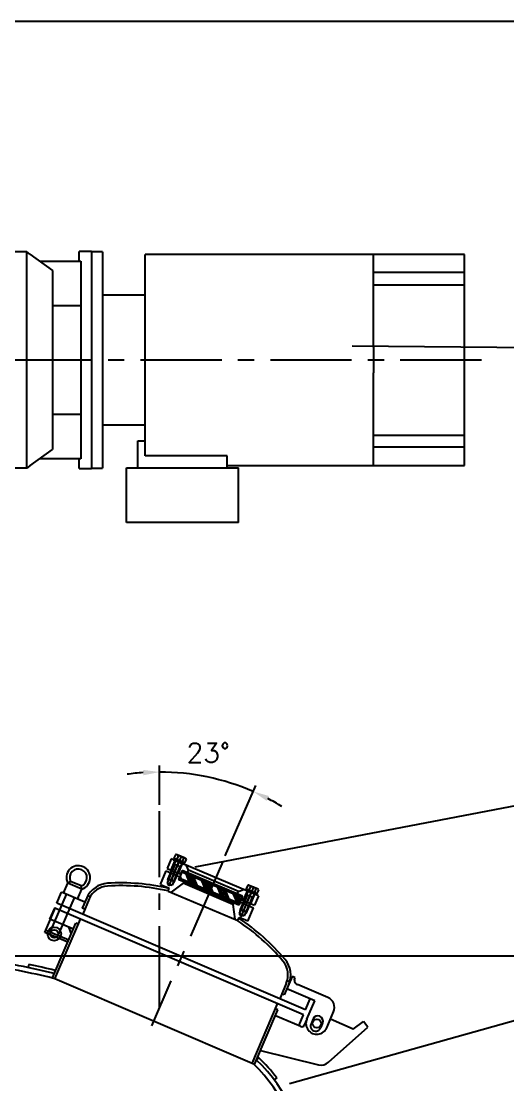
# Model space of a CAD drawing. Extents: x -25020 to 76207, y -43768 to 84651.
# Drawn here: x 2412 to 3311, y 5179 to 7142 of the extents above; entities that cross this region are included whole.
import ezdxf

# ---------------------------------------------------------------- set-up
doc = ezdxf.new("R2010")
doc.units = 0
doc.header["$LTSCALE"] = 120
doc.header["$MEASUREMENT"] = 0
for name, pattern in [('CADRA_SOLID', [0]), ('CENTER', [2, 1.25, -0.25, 0.25, -0.25]), ('HIDDEN', [0.375, 0.25, -0.125])]:
    doc.linetypes.add(name, pattern=pattern)
doc.layers.get('0').update_dxf_attribs({"linetype": 'CONTINUOUS'})
doc.layers.get('DEFPOINTS').update_dxf_attribs({"linetype": 'CONTINUOUS'})
for name, color, linetype in [('2', 2, 'HIDDEN'), ('3', 3, 'CADRA_SOLID'), ('4', 130, 'CONTINUOUS'), ('CEN', 1, 'CENTER'), ('CENTER', 1, 'CENTER'), ('DIM', 4, 'CONTINUOUS'), ('HIDDEN', 2, 'HIDDEN'), ('L1', 1, 'CENTER'), ('L3', 3, 'CONTINUOUS'), ('REV', 7, 'CONTINUOUS'), ('치수선', 4, 'CONTINUOUS')]:
    doc.layers.add(name, color=color, linetype=linetype)
doc.styles.get("Standard").update_dxf_attribs({"font": 'romans.shx'})
doc.dimstyles.get("Standard").update_dxf_attribs({"dimscale": 12, "dimtxt": 3, "dimasz": 2.5, "dimexe": 1, "dimexo": 1, "dimgap": 1, "dimtad": 1, "dimdec": 1, "dimzin": 0, "dimdsep": 46, "dimtxsty": 'Standard', "dimcen": 1, "dimclrd": 256, "dimclre": 256, "dimclrt": 256, "dimadec": 0, "dimazin": 0, "dimtfac": 1, "dimtdec": 1, "dimtmove": 1, "dimatfit": 3, "dimfxl": 1, "dimtolj": 1, "dimtzin": 0, "dimlwe": -1, "dimarcsym": 0})

# ---------------------------------------------------------------- blocks, each defined once
blk = doc.blocks.new('*D39')
at = {"layer": 'DEFPOINTS', "color": 0, "linetype": 'Continuous', "lineweight": 0, "transparency": 16777216}
for p in [(2785, 5740.4), (2667.9, 5684), (2784.6, 5591), (2667.9, 5322.1), (2653.2, 5288.1)]:
    blk.add_point(p, dxfattribs=at)
at = {"layer": '치수선', "linetype": 'Continuous', "transparency": 16777216}
for p, q in [((2667.9, 5696), (2667.9, 5768.4)), ((2789.4, 5602), (2845.6, 5731.6))]:
    blk.add_line(p, q, dxfattribs=at)
at = {"layer": '치수선', "linetype": 'Continuous', "lineweight": -2, "transparency": 16777216}
for start, end in [(93.9583, 97.9165), (66.5468, 90), (58.6303, 62.5885)]:
    blk.add_arc((2667.9, 5322.1), 434.3, start, end, dxfattribs=at)
at = {"layer": '치수선', "linetype": 'Continuous', "lineweight": 0, "transparency": 16777216}
for points in [[(2637.8, 5760.4), (2638.1, 5750.4), (2667.9, 5756.4)], [(2865.8, 5703.2), (2870, 5712.2), (2840.8, 5720.6)]]:
    blk.add_solid(points, dxfattribs=at)
at = {"layer": '치수선', "linetype": 'Continuous', "lineweight": -2, "transparency": 16777216, "insert": (2758, 5792), "char_height": 36, "attachment_point": 5}
blk.add_mtext('\\A1;23%%D', dxfattribs=at)

msp = doc.modelspace()

# ---------------------------------------------------------------- hatches: boundary and pattern name
at = {"layer": 'DIM', "lineweight": -2}
h = msp.add_hatch(color=256, dxfattribs=at)
h.paths.add_polyline_path([(2804.66, 5514.84), (2805.82, 5517.6), (2815.03, 5513.71), (2813.87, 5510.95)])
h.paths.add_polyline_path([(2713.72, 5556.56), (2712.55, 5553.8), (2703.34, 5557.69), (2704.51, 5560.45)])
h = msp.add_hatch(color=256, dxfattribs=at)
h.paths.add_polyline_path([(2810.5, 5528.66), (2811.67, 5531.42), (2820.88, 5527.52), (2819.71, 5524.76)])
h.paths.add_polyline_path([(2719.57, 5570.37), (2718.4, 5567.61), (2709.19, 5571.51), (2710.36, 5574.27)])

# ---------------------------------------------------------------- linework, layer by layer
at = {"color": 7, "linetype": 'Continuous', "lineweight": -2}
for p, q in [((2422.47, 6717.11), (2302.47, 6717.11)), ((2422.47, 6317.11), (2422.47, 6717.11)), ((2428.47, 6712.75), (2422.47, 6717.11)), ((2542.47, 6717.14), (2519.47, 6717.14)), ((2519.47, 6699.61), (2519.47, 6717.14)), ((2542.47, 6717.14), (2542.47, 6517.11)), ((2562.47, 6717.11), (2542.47, 6717.11)), ((2562.47, 6717.11), (2562.47, 6517.11)), ((2428.47, 6712.75), (2470.47, 6682.2)), ((2446.53, 6699.61), (2522.47, 6699.61)), ((2522.47, 6699.61), (2522.47, 6617.11)), ((3063.47, 6712.11), (2641.47, 6712.11)), ((2641.47, 6340.42), (2641.47, 6712.11)), ((3063.47, 6712.11), (3063.47, 6710.67)), ((3231.47, 6711.6), (3063.47, 6711.6)), ((3063.47, 6679), (3063.47, 6710.67)), ((3231.47, 6679), (3231.47, 6711.6)), ((2470.47, 6682.2), (2470.47, 6352.02)), ((3063.47, 6679), (3231.47, 6679)), ((3063.47, 6655.75), (3063.47, 6679)), ((3231.47, 6655.75), (3231.47, 6679)), ((2641.47, 6637.11), (2562.47, 6637.11)), ((3063.47, 6540.71), (3063.47, 6655.75)), ((3063.47, 6655.75), (3231.47, 6655.75)), ((3231.47, 6378.48), (3231.47, 6655.75)), ((2522.47, 6617.11), (2470.47, 6617.11)), ((2522.47, 6617.11), (2522.47, 6417.11)), ((3063.47, 6540.71), (3063.47, 6493.52)), ((2542.47, 6517.11), (2542.47, 6317.09)), ((2562.47, 6517.11), (2562.47, 6317.11)), ((3063.47, 6378.48), (3063.47, 6493.52)), ((2470.47, 6417.11), (2522.47, 6417.11)), ((2522.47, 6417.11), (2522.47, 6334.61)), ((2562.47, 6397.11), (2641.47, 6397.11)), ((2627.97, 6318.11), (2627.97, 6368.11)), ((2627.97, 6368.11), (2641.47, 6368.11)), ((3063.47, 6356.77), (3063.47, 6378.48)), ((3063.47, 6378.48), (3231.47, 6378.48)), ((3231.47, 6356.77), (3231.47, 6378.48)), ((2428.47, 6321.48), (2470.47, 6352.02)), ((3063.47, 6356.77), (3231.47, 6356.77)), ((3063.47, 6323.56), (3063.47, 6356.77)), ((3231.47, 6322.62), (3231.47, 6356.77)), ((2522.47, 6334.61), (2446.53, 6334.61)), ((2519.47, 6317.09), (2519.47, 6334.61)), ((2792.97, 6340.42), (2641.47, 6340.42)), ((2792.97, 6318.11), (2792.97, 6340.42)), ((2792.97, 6322.11), (3063.47, 6322.11)), ((3063.47, 6323.56), (3063.47, 6322.11)), ((3063.47, 6322.62), (3231.47, 6322.62)), ((2422.47, 6317.11), (2302.47, 6317.11)), ((2428.47, 6321.48), (2422.47, 6317.11)), ((2519.47, 6317.09), (2542.47, 6317.09)), ((2542.47, 6317.11), (2562.47, 6317.11)), ((2606.97, 6318.11), (2813.97, 6318.11)), ((2606.97, 6217.11), (2606.97, 6318.11)), ((2813.97, 6217.11), (2813.97, 6318.11)), ((2813.97, 6217.11), (2606.97, 6217.11))]:
    msp.add_line(p, q, dxfattribs=at)
at = {"color": 1, "linetype": 'CENTER', "lineweight": -2}
msp.add_line((2784.59, 5590.97), (2653.19, 5288.11), dxfattribs=at)
at = {"linetype": 'Continuous', "lineweight": -2}
for p, q in [((2490.5, 5532.95), (2498.39, 5551.36)), ((2498.39, 5551.36), (2503.49, 5554.59)), ((2524.13, 5540.34), (2498.39, 5551.36)), ((2522.94, 5546.25), (2503.49, 5554.59)), ((2516.24, 5521.93), (2524.13, 5540.34)), ((2524.13, 5540.34), (2522.94, 5546.25)), ((2478.16, 5514.31), (2486.83, 5534.53)), ((2530.03, 5516.02), (2486.83, 5534.53)), ((2530.03, 5516.02), (2486.83, 5534.53)), ((2533.44, 5523.99), (2525.3, 5504.99)), ((2538.04, 5522.02), (2525.96, 5493.83)), ((2535.83, 5528.76), (2540.47, 5526.78)), ((2456.16, 5460.41), (2475.85, 5506.37)), ((2465.56, 5484.89), (2474.23, 5505.11)), ((2933.83, 5308.23), (2474.23, 5505.11)), ((2937.77, 5317.42), (2478.16, 5514.31)), ((2529.9, 5503.02), (2525.3, 5504.99)), ((2529.9, 5503.02), (2525.3, 5504.99)), ((2508.76, 5466.38), (2465.56, 5484.89)), ((2474.77, 5374.33), (2522.02, 5484.64)), ((2498.45, 5442.3), (2456.16, 5460.41)), ((2500.1, 5446.16), (2456.9, 5464.67)), ((2470.17, 5376.3), (2513.49, 5477.41)), ((2499.57, 5470.32), (2504.83, 5457.19)), ((2518.09, 5475.44), (2513.49, 5477.41)), ((2426.29, 5401.26), (2425.06, 5395.38)), ((2473.63, 5384.37), (2475.06, 5390.2)), ((2843.37, 5216.43), (2470.17, 5376.3)), ((2843.37, 5216.43), (2470.17, 5376.3)), ((2902.05, 5366.09), (2889.97, 5337.89)), ((2902.05, 5366.09), (2893.91, 5347.09)), ((2913.07, 5379.13), (2898.5, 5345.12)), ((2908.45, 5369.14), (2903.81, 5371.13)), ((2917.67, 5377.16), (2913.07, 5379.13)), ((2917.67, 5377.16), (2917.67, 5377.16)), ((2978.99, 5340.01), (2922.92, 5364.03)), ((2898.5, 5345.12), (2893.91, 5347.09)), ((2898.5, 5345.12), (2893.91, 5347.09)), ((2954.7, 5334.1), (2903.23, 5356.15)), ((2838.78, 5218.4), (2886.03, 5328.7)), ((2937.77, 5317.42), (2946.43, 5337.64)), ((2940.13, 5300.09), (2954.7, 5334.1)), ((2843.37, 5216.43), (2886.69, 5317.54)), ((2928.84, 5286.43), (2881.96, 5306.51)), ((2886.69, 5317.54), (2882.09, 5319.51)), ((2925.17, 5288), (2933.83, 5308.23)), ((2976.9, 5284.33), (2989.5, 5313.75)), ((2940.13, 5300.09), (2935.41, 5289.06)), ((2951.75, 5300.55), (2947.82, 5291.36)), ((2969.22, 5293.07), (2965.28, 5283.87)), ((2979.96, 5220.51), (3052.72, 5285.58)), ((3025.88, 5281.85), (2983.6, 5299.96)), ((3025.88, 5281.85), (3044.88, 5296.06)), ((3052.72, 5285.58), (3044.88, 5296.06)), ((2846.92, 5224.72), (2851.04, 5229.08)), ((2854.4, 5242.17), (2961.9, 5215.98)), ((2884.45, 5191.63), (2879.64, 5188.04))]:
    msp.add_line(p, q, dxfattribs=at)
for centre, radius in [((2473.44, 5457.58), 7.5), ((2958.52, 5292.21), 8)]:
    msp.add_circle(centre, radius, dxfattribs=at)
for centre, radius, start, end in [((2517.94, 5561.45), 22, 286.33161, 207.28921), ((2517.94, 5561.45), 16, 288.22003, 205.40079), ((2574.44, 5506.43), 44.6, 93.6034, 156.81041), ((2574.44, 5506.43), 39.6, 93.6034, 156.81041), ((2596.53, 5155.73), 396, 76.99123, 93.6034), ((2596.53, 5155.73), 391, 77.11935, 93.6034), ((2596.53, 5155.73), 391, 40.01742, 56.50147), ((2596.53, 5155.73), 396, 40.01742, 56.62792), ((2127.47, 3969.92), 1456.2, 76.24814, 81.51363), ((2127.47, 3969.92), 1447.2, 76.22489, 81.46046), ((2127.47, 3969.92), 1462.2, 76.24814, 78.20775), ((2865.65, 5381.68), 39.6, 336.81041, 40.01742), ((2865.65, 5381.68), 44.6, 336.81041, 40.01742), ((2926.86, 5373.22), 10, 156.81041, 246.81041), ((2971.12, 5321.63), 20, 336.81041, 66.81041), ((2960.49, 5296.81), 9.5, 336.81041, 156.81041), ((2930.81, 5291.02), 5, 246.81041, 336.81041), ((2958.52, 5292.21), 20, 156.81041, 336.81041), ((2956.55, 5287.61), 9.5, 156.81041, 336.81041), ((2651.15, 5017.16), 285.32, 0, 46.67326), ((2651.15, 5017.16), 291.32, 36.7905, 46.67326), ((2651.15, 5017.16), 276.32, 0, 46.33444), ((2966.63, 5235.42), 20, 256.3116, 311.81041)]:
    msp.add_arc(centre, radius, start, end, dxfattribs=at)
at = {"layer": '2', "linetype": 'Continuous', "lineweight": -2}
for p, q in [((2466.09, 5460.73), (2496.02, 5530.59)), ((2480.8, 5454.43), (2510.73, 5524.29))]:
    msp.add_line(p, q, dxfattribs=at)
msp.add_circle((2473.44, 5457.58), 12.5, dxfattribs=at)
at = {"layer": '3', "lineweight": -2}
for p, q in [((3023.55, 6543.54), (3732.24, 6536.67)), ((2733.69, 5581.2), (3705.25, 5767.79))]:
    msp.add_line(p, q, dxfattribs=at)
at = {"layer": '4', "lineweight": -2}
msp.add_line((0, 7142.48), (10198.02, 7142.48), dxfattribs=at)
msp.add_line((0, 7142.48), (10198.02, 7142.48), dxfattribs=at)
at = {"layer": 'CEN', "linetype": 'CENTER', "lineweight": -2}
msp.add_line((2667.94, 5322.1), (2667.94, 5684), dxfattribs=at)
at = {"layer": 'CENTER', "lineweight": -2}
for p, q in [((2707.84, 5600.4), (2689.07, 5556.03)), ((2694.99, 5570.03), (2704.64, 5592.85)), ((2704.72, 5593.04), (2703.48, 5590.11)), ((2695.29, 5570.74), (2684.71, 5545.72)), ((2841.38, 5543.92), (2822.62, 5499.55)), ((2828.54, 5513.55), (2838.19, 5536.36)), ((2838.27, 5536.55), (2837.03, 5533.62)), ((2828.84, 5514.26), (2818.26, 5489.24))]:
    msp.add_line(p, q, dxfattribs=at)
at = {"layer": 'DIM', "lineweight": -2}
for p, q in [((2695.2, 5596.97), (2694.03, 5594.2)), ((2697.37, 5603.81), (2694.58, 5597.23)), ((2694.58, 5597.23), (2714.79, 5588.68)), ((2714.17, 5588.94), (2695.2, 5596.97)), ((2702.42, 5601.68), (2699.64, 5595.09)), ((2715.38, 5597.12), (2700.23, 5603.53)), ((2712.52, 5597.4), (2709.74, 5590.82)), ((2694.03, 5594.2), (2713, 5586.18)), ((2705.29, 5592.7), (2701.36, 5591.11)), ((2706.85, 5592.04), (2702.92, 5590.44)), ((2713, 5586.18), (2714.17, 5588.94)), ((2714.79, 5588.68), (2717.58, 5595.27)), ((2708.66, 5558.7), (2706.27, 5564.6)), ((2723.31, 5552.5), (2716.94, 5568.23)), ((2728.2, 5550.44), (2721.82, 5566.16)), ((2733.08, 5548.37), (2726.71, 5564.1)), ((2737.97, 5546.3), (2731.59, 5562.03)), ((2752.62, 5540.11), (2746.24, 5555.83)), ((2757.51, 5538.04), (2751.13, 5553.77)), ((2760.88, 5539.7), (2756.01, 5551.7)), ((2762.39, 5535.97), (2760.88, 5539.7)), ((2762.95, 5544.58), (2760.9, 5549.64)), ((2767.27, 5533.91), (2762.95, 5544.58)), ((2781.93, 5527.71), (2775.55, 5543.44)), ((2786.81, 5525.65), (2780.43, 5541.37)), ((2791.7, 5523.58), (2785.32, 5539.31)), ((2796.58, 5521.51), (2790.2, 5537.24)), ((2827.58, 5537.72), (2828.75, 5540.48)), ((2846.55, 5529.69), (2827.58, 5537.72)), ((2830.92, 5547.33), (2828.13, 5540.74)), ((2828.13, 5540.74), (2848.34, 5532.2)), ((2828.75, 5540.48), (2847.72, 5532.46)), ((2835.97, 5545.19), (2833.18, 5538.61)), ((2848.93, 5540.63), (2833.77, 5547.04)), ((2836.07, 5537.38), (2837.66, 5533.45)), ((2837.63, 5536.72), (2839.23, 5532.79)), ((2846.07, 5540.92), (2843.28, 5534.33)), ((2848.34, 5532.2), (2851.12, 5538.78)), ((2811.23, 5515.32), (2804.86, 5531.04)), ((2815.49, 5514.79), (2809.74, 5528.98)), ((2817.56, 5519.68), (2814.62, 5526.91)), ((2819.62, 5524.56), (2819.51, 5524.85)), ((2847.72, 5532.46), (2846.55, 5529.69))]:
    msp.add_line(p, q, dxfattribs=at)
for centre, radius, start, end in [((2698.33, 5599.05), 4.86, 32.68981, 101.4583), ((2700.73, 5583.6), 18.15, 49.4861, 84.66201), ((2713.49, 5592.64), 4.86, 32.68981, 101.4583), ((2831.88, 5542.57), 4.86, 32.68981, 101.4583), ((2834.28, 5527.12), 18.15, 49.4861, 84.66201), ((2847.04, 5536.16), 4.86, 32.68981, 101.4583)]:
    msp.add_arc(centre, radius, start, end, dxfattribs=at)
at = {"layer": 'HIDDEN', "lineweight": -2}
for p, q in [((2699.07, 5595.33), (2697.9, 5592.57)), ((2710.31, 5590.58), (2709.14, 5587.81)), ((2832.62, 5538.85), (2831.45, 5536.08)), ((2843.85, 5534.09), (2842.68, 5531.33))]:
    msp.add_line(p, q, dxfattribs=at)
at = {"layer": 'L1', "lineweight": -2}
for p, q in [((3262.79, 6517.11), (1876.7, 6517.11)), ((2683.95, 5559.32), (2699.16, 5595.29)), ((2710.21, 5590.62), (2695, 5554.65)), ((2688.64, 5570.42), (2682.8, 5556.61)), ((2682.8, 5556.61), (2683.5, 5555.69)), ((2682.8, 5556.61), (2683.72, 5556.22)), ((2695, 5554.65), (2683.95, 5559.32)), ((2684.45, 5558.08), (2683.95, 5559.32)), ((2693.76, 5554.14), (2684.45, 5558.08)), ((2699.7, 5565.75), (2693.85, 5551.93)), ((2693.85, 5551.93), (2692.71, 5551.79)), ((2692.93, 5552.32), (2693.85, 5551.93)), ((2695, 5554.65), (2693.76, 5554.14)), ((2817.49, 5502.84), (2832.71, 5538.81)), ((2843.76, 5534.13), (2828.55, 5498.16)), ((2822.19, 5513.94), (2816.35, 5500.12)), ((2816.35, 5500.12), (2817.04, 5499.2)), ((2817.27, 5499.74), (2816.35, 5500.12)), ((2828.55, 5498.16), (2817.49, 5502.84)), ((2818, 5501.6), (2817.49, 5502.84)), ((2827.31, 5497.66), (2818, 5501.6)), ((2828.55, 5498.16), (2827.31, 5497.66)), ((2833.24, 5509.27), (2827.4, 5495.45)), ((2827.4, 5495.45), (2826.25, 5495.31)), ((2827.4, 5495.45), (2826.48, 5495.84))]:
    msp.add_line(p, q, dxfattribs=at)
at = {"layer": 'L3', "lineweight": -2}
for p, q in [((2696.14, 5585.71), (2684.45, 5558.08)), ((2689.21, 5575.61), (2696.61, 5593.11)), ((2705.45, 5581.77), (2693.76, 5554.14)), ((2706.32, 5581.41), (2695.27, 5586.08)), ((2695.9, 5587.59), (2696.14, 5585.71)), ((2703.02, 5569.77), (2710.43, 5587.27)), ((2706.96, 5582.92), (2705.45, 5581.77)), ((2689.56, 5570.03), (2681.77, 5551.61)), ((2698.77, 5566.14), (2690.98, 5547.72)), ((2681.77, 5551.61), (2690.98, 5547.72)), ((2681.77, 5551.61), (2685.25, 5547.01)), ((2690.98, 5547.72), (2685.25, 5547.01)), ((2829.68, 5529.23), (2818, 5501.6)), ((2822.76, 5519.13), (2830.16, 5536.63)), ((2838.99, 5525.29), (2827.31, 5497.66)), ((2839.86, 5524.92), (2828.81, 5529.6)), ((2829.45, 5531.11), (2829.68, 5529.23)), ((2836.57, 5513.29), (2843.97, 5530.79)), ((2840.5, 5526.43), (2838.99, 5525.29)), ((2823.11, 5513.55), (2815.32, 5495.13)), ((2832.32, 5509.65), (2824.53, 5491.23)), ((2824.53, 5491.23), (2815.32, 5495.13)), ((2815.32, 5495.13), (2818.8, 5490.52)), ((2824.53, 5491.23), (2818.8, 5490.52))]:
    msp.add_line(p, q, dxfattribs=at)
at = {"layer": 'REV', "lineweight": -2}
for p, q in [((2689.7, 5596.03), (2682.3, 5578.53)), ((2850.88, 5527.86), (2689.7, 5596.03)), ((2682.3, 5578.53), (2707.63, 5567.82)), ((2721.51, 5574.98), (2717.79, 5584.15)), ((2669.84, 5549.06), (2680.35, 5573.93)), ((2680.35, 5573.93), (2705.68, 5563.22)), ((2705.22, 5563.41), (2702.88, 5557.89)), ((2814.33, 5510.75), (2702.88, 5557.89)), ((2704.51, 5560.45), (2703.34, 5557.69)), ((2813.87, 5510.95), (2703.34, 5557.69)), ((2709.19, 5571.51), (2704.51, 5560.45)), ((2815.03, 5513.71), (2704.51, 5560.45)), ((2815.03, 5513.71), (2704.51, 5560.45)), ((2707.17, 5568.02), (2709.9, 5574.46)), ((2710.36, 5574.27), (2709.19, 5571.51)), ((2819.71, 5524.76), (2709.19, 5571.51)), ((2819.71, 5524.76), (2709.19, 5571.51)), ((2821.34, 5527.33), (2709.9, 5574.46)), ((2820.88, 5527.52), (2710.36, 5574.27)), ((2713.72, 5556.56), (2712.55, 5553.8)), ((2719.57, 5570.37), (2718.4, 5567.61)), ((2719.57, 5570.37), (2721.51, 5574.98)), ((2813.62, 5536.02), (2721.51, 5574.98)), ((2669.84, 5549.06), (2685.95, 5542.24)), ((2683.62, 5536.72), (2685.95, 5542.24)), ((2683.62, 5536.72), (2812.56, 5482.18)), ((2711.39, 5551.03), (2689.28, 5534.33)), ((2712.55, 5553.8), (2711.39, 5551.03)), ((2803.49, 5512.08), (2711.39, 5551.03)), ((2813.62, 5536.02), (2822.79, 5539.74)), ((2805.82, 5517.6), (2804.66, 5514.84)), ((2811.67, 5531.42), (2810.5, 5528.66)), ((2811.67, 5531.42), (2813.62, 5536.02)), ((2819.71, 5524.76), (2815.03, 5513.71)), ((2818.15, 5521.08), (2843.48, 5510.36)), ((2818.61, 5520.88), (2821.34, 5527.33)), ((2820.88, 5527.52), (2819.71, 5524.76)), ((2850.88, 5527.86), (2843.48, 5510.36)), ((2804.66, 5514.84), (2803.49, 5512.08)), ((2803.49, 5512.08), (2806.9, 5484.58)), ((2815.03, 5513.71), (2813.87, 5510.95)), ((2816.66, 5516.28), (2814.33, 5510.75)), ((2816.2, 5516.47), (2841.53, 5505.76)), ((2831.01, 5480.89), (2841.53, 5505.76)), ((2812.56, 5482.18), (2814.9, 5487.71)), ((2831.01, 5480.89), (2814.9, 5487.71))]:
    msp.add_line(p, q, dxfattribs=at)
at = {"layer": '치수선', "linetype": 'Continuous', "lineweight": -2}
for q in [(3487, 5417.12), (3495, 5417.12), (3379, 5417.12), (3379, 5417.12)]:
    msp.add_line((2139.47, 5417.12), q, dxfattribs=at)
msp.add_lwpolyline([(2908.13, 5181.23), (3802, 5432), (3904, 5432)], dxfattribs=at)

# ---------------------------------------------------------------- dimensions: what is measured, and where the dimension line sits
dim = msp.add_angular_dim_2l(base=(2785, 5740.37), line1=((2784.59, 5590.97), (2653.19, 5288.11)), line2=((2667.94, 5322.1), (2667.94, 5684)), text='23%%D', dimstyle='Standard', dxfattribs=at)
dim.commit()
dim.dimension.update_dxf_attribs({"geometry": '*D39', "text_midpoint": (2758, 5792), "dimtype": 162})

doc.saveas('drawing.dxf')
